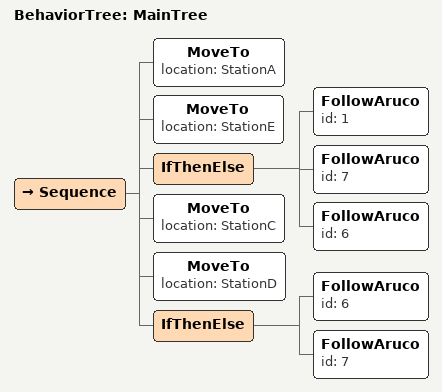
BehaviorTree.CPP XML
<root main_tree_to_execute = "MainTree">
    <BehaviorTree ID="MainTree">
        <Sequence>
            <MoveTo location="StationA"/>
            <MoveTo location="StationE"/>
            <IfThenElse>
                <FollowAruco id="1"/>
                <FollowAruco id="7"/>
                <FollowAruco id="6"/>
            </IfThenElse>
            <MoveTo location="StationC"/>
            <MoveTo location="StationD"/>
            <IfThenElse>
                <FollowAruco id="6"/>
                <FollowAruco id="7"/>
            </IfThenElse>
        </Sequence>
    </BehaviorTree>
</root>
